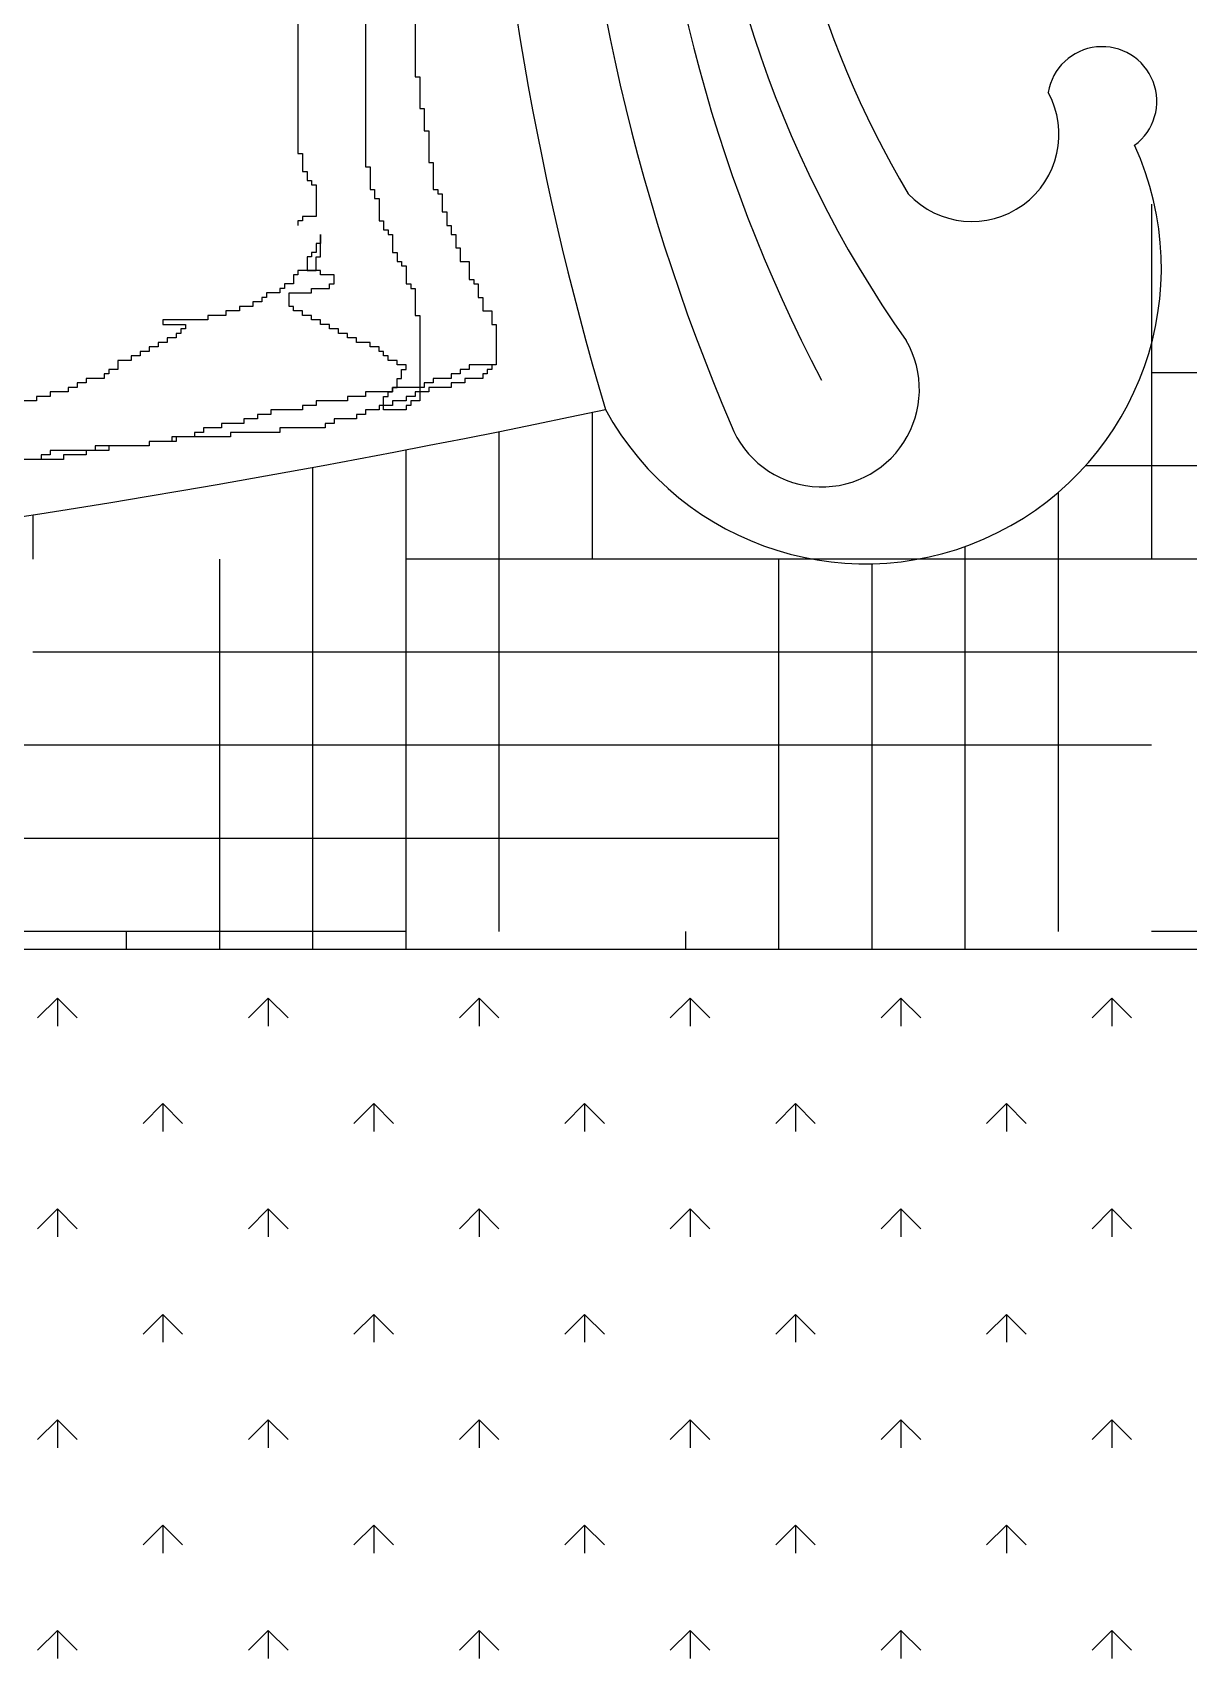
# Model space of a CAD drawing. Header units: millimetres. Extents: x -30782 to 40110, y 35885 to 73818.
# Drawn here: x 8645 to 9110, y 69807 to 70461 of the extents above; entities that cross this region are included whole.
import ezdxf

# ---------------------------------------------------------------- set-up
doc = ezdxf.new("R2010")
doc.units = ezdxf.units.MM

# ---------------------------------------------------------------- blocks, each defined once
blk = doc.blocks.new('A$C107E516A')
for p, q in [((2262.57, 2106.74, -685.71), (2262.57, 1863.92, -685.71)), ((2235.37, 1969.02, -685.71), (2235.37, 1869.36, -685.71)), ((2282.52, 1923.72, -685.71), (2282.52, 1900.16, -685.71)), ((2282.52, 1900.16, -685.71), (2284.33, 1900.16, -685.71)), ((2284.33, 1900.16, -685.71), (2284.33, 1887.48, -685.71)), ((2284.33, 1887.48, -685.71), (2286.15, 1887.48, -685.71)), ((2286.15, 1887.48, -685.71), (2286.15, 1878.42, -685.71)), ((2286.15, 1878.42, -685.71), (2287.96, 1878.42, -685.71)), ((2287.96, 1878.42, -685.71), (2287.96, 1865.73, -685.71)), ((2235.37, 1869.36, -685.71), (2237.19, 1869.36, -685.71)), ((2237.19, 1869.36, -685.71), (2237.19, 1862.11, -685.71)), ((2287.96, 1865.73, -685.71), (2289.77, 1865.73, -685.71)), ((2289.77, 1865.73, -685.71), (2289.77, 1854.86, -685.71)), ((2237.19, 1862.11, -685.71), (2239, 1862.11, -685.71)), ((2239, 1862.11, -685.71), (2239, 1858.48, -685.71)), ((2262.57, 1863.92, -685.71), (2264.39, 1863.92, -685.71)), ((2264.39, 1863.92, -685.71), (2264.39, 1854.86, -685.71)), ((2239, 1858.48, -685.71), (2240.81, 1858.48, -685.71)), ((2240.81, 1858.48, -685.71), (2240.81, 1856.67, -685.71)), ((2240.81, 1856.67, -685.71), (2242.63, 1856.67, -685.71)), ((2242.63, 1856.67, -685.71), (2242.63, 1843.99, -685.71)), ((2264.39, 1854.86, -685.71), (2266.2, 1854.86, -685.71)), ((2266.2, 1854.86, -685.71), (2266.2, 1851.23, -685.71)), ((2289.77, 1854.86, -685.71), (2291.59, 1854.86, -685.71)), ((2291.59, 1854.86, -685.71), (2291.59, 1853.05, -685.71)), ((2291.59, 1853.05, -685.71), (2293.4, 1853.05, -685.71)), ((2293.4, 1853.05, -685.71), (2293.4, 1845.8, -685.71)), ((2266.2, 1851.23, -685.71), (2268.01, 1851.23, -685.71)), ((2268.01, 1851.23, -685.71), (2268.01, 1842.17, -685.71)), ((2578.73, 1848.94, -685.71), (2578.73, 1706.06, -685.71)), ((2235.37, 1842.17, -685.71), (2235.37, 1840.36, -685.71)), ((2237.19, 1842.17, -685.71), (2235.37, 1842.17, -685.71)), ((2237.19, 1843.99, -685.71), (2237.19, 1842.17, -685.71)), ((2242.63, 1843.99, -685.71), (2237.19, 1843.99, -685.71)), ((2268.01, 1842.17, -685.71), (2269.83, 1842.17, -685.71)), ((2269.83, 1842.17, -685.71), (2269.83, 1838.55, -685.71)), ((2293.4, 1845.8, -685.71), (2295.21, 1845.8, -685.71)), ((2295.21, 1845.8, -685.71), (2295.21, 1840.36, -685.71)), ((2295.21, 1840.36, -685.71), (2297.03, 1840.36, -685.71)), ((2297.03, 1840.36, -685.71), (2297.03, 1836.74, -685.71)), ((2242.63, 1833.11, -685.71), (2242.63, 1829.49, -685.71)), ((2244.44, 1833.11, -685.71), (2242.63, 1833.11, -685.71)), ((2244.44, 1836.74, -685.71), (2244.44, 1833.11, -685.71)), ((2244.44, 1827.68, -685.71), (2244.44, 1836.74, -685.71)), ((2269.83, 1838.55, -685.71), (2271.64, 1838.55, -685.71)), ((2271.64, 1838.55, -685.71), (2271.64, 1836.74, -685.71)), ((2271.64, 1836.74, -685.71), (2273.45, 1836.74, -685.71)), ((2273.45, 1836.74, -685.71), (2273.45, 1829.49, -685.71)), ((2297.03, 1836.74, -685.71), (2298.84, 1836.74, -685.71)), ((2298.84, 1836.74, -685.71), (2298.84, 1831.3, -685.71)), ((2239, 1827.68, -685.71), (2239, 1822.24, -685.71)), ((2240.81, 1827.68, -685.71), (2239, 1827.68, -685.71)), ((2240.81, 1829.49, -685.71), (2240.81, 1827.68, -685.71)), ((2242.63, 1829.49, -685.71), (2240.81, 1829.49, -685.71)), ((2242.63, 1827.68, -685.71), (2244.44, 1827.68, -685.71)), ((2242.63, 1822.24, -685.71), (2242.63, 1827.68, -685.71)), ((2273.45, 1829.49, -685.71), (2275.27, 1829.49, -685.71)), ((2275.27, 1829.49, -685.71), (2275.27, 1825.87, -685.71)), ((2298.84, 1831.3, -685.71), (2300.65, 1831.3, -685.71)), ((2300.65, 1831.3, -685.71), (2300.65, 1825.87, -685.71)), ((2233.56, 1820.43, -685.71), (2233.56, 1816.8, -685.71)), ((2235.37, 1820.43, -685.71), (2233.56, 1820.43, -685.71)), ((2235.37, 1822.24, -685.71), (2235.37, 1820.43, -685.71)), ((2239, 1822.24, -685.71), (2235.37, 1822.24, -685.71)), ((2239, 1822.24, -685.71), (2242.63, 1822.24, -685.71)), ((2244.44, 1822.24, -685.71), (2239, 1822.24, -685.71)), ((2244.44, 1820.43, -685.71), (2244.44, 1822.24, -685.71)), ((2249.88, 1820.43, -685.71), (2244.44, 1820.43, -685.71)), ((2249.88, 1816.8, -685.71), (2249.88, 1820.43, -685.71)), ((2275.27, 1825.87, -685.71), (2277.08, 1825.87, -685.71)), ((2277.08, 1825.87, -685.71), (2277.08, 1824.05, -685.71)), ((2277.08, 1824.05, -685.71), (2278.89, 1824.05, -685.71)), ((2278.89, 1824.05, -685.71), (2278.89, 1816.8, -685.71)), ((2300.65, 1825.87, -685.71), (2304.28, 1825.87, -685.71)), ((2304.28, 1825.87, -685.71), (2304.28, 1818.62, -685.71)), ((2222.68, 1813.18, -685.71), (2222.68, 1811.37, -685.71)), ((2228.12, 1813.18, -685.71), (2222.68, 1813.18, -685.71)), ((2228.12, 1814.99, -685.71), (2228.12, 1813.18, -685.71)), ((2229.93, 1814.99, -685.71), (2228.12, 1814.99, -685.71)), ((2229.93, 1816.8, -685.71), (2229.93, 1814.99, -685.71)), ((2233.56, 1816.8, -685.71), (2229.93, 1816.8, -685.71)), ((2231.75, 1813.18, -685.71), (2240.81, 1813.18, -685.71)), ((2231.75, 1807.74, -685.71), (2231.75, 1813.18, -685.71)), ((2240.81, 1814.99, -685.71), (2248.07, 1814.99, -685.71)), ((2240.81, 1813.18, -685.71), (2240.81, 1814.99, -685.71)), ((2248.07, 1816.8, -685.71), (2249.88, 1816.8, -685.71)), ((2248.07, 1814.99, -685.71), (2248.07, 1816.8, -685.71)), ((2278.89, 1816.8, -685.71), (2280.71, 1816.8, -685.71)), ((2280.71, 1816.8, -685.71), (2280.71, 1814.99, -685.71)), ((2280.71, 1814.99, -685.71), (2282.52, 1814.99, -685.71)), ((2282.52, 1814.99, -685.71), (2282.52, 1804.12, -685.71)), ((2304.28, 1818.62, -685.71), (2306.09, 1818.62, -685.71)), ((2306.09, 1818.62, -685.71), (2306.09, 1816.8, -685.71)), ((2306.09, 1816.8, -685.71), (2307.91, 1816.8, -685.71)), ((2307.91, 1816.8, -685.71), (2307.91, 1811.37, -685.71)), ((2211.8, 1807.74, -685.71), (2211.8, 1805.93, -685.71)), ((2217.24, 1807.74, -685.71), (2211.8, 1807.74, -685.71)), ((2217.24, 1809.56, -685.71), (2217.24, 1807.74, -685.71)), ((2220.87, 1809.56, -685.71), (2217.24, 1809.56, -685.71)), ((2220.87, 1811.37, -685.71), (2220.87, 1809.56, -685.71)), ((2222.68, 1811.37, -685.71), (2220.87, 1811.37, -685.71)), ((2233.56, 1807.74, -685.71), (2231.75, 1807.74, -685.71)), ((2233.56, 1805.93, -685.71), (2233.56, 1807.74, -685.71)), ((2307.91, 1811.37, -685.71), (2309.72, 1811.37, -685.71)), ((2309.72, 1811.37, -685.71), (2309.72, 1805.93, -685.71)), ((2199.11, 1802.31, -685.71), (2180.97, 1802.31, -685.71)), ((2180.97, 1802.31, -685.71), (2180.97, 1800.5, -685.71)), ((2180.97, 1800.5, -685.71), (2190.04, 1800.5, -685.71)), ((2190.04, 1800.5, -685.71), (2190.04, 1798.68, -685.71)), ((2206.36, 1804.12, -685.71), (2199.11, 1804.12, -685.71)), ((2199.11, 1804.12, -685.71), (2199.11, 1802.31, -685.71)), ((2206.36, 1805.93, -685.71), (2206.36, 1804.12, -685.71)), ((2211.8, 1805.93, -685.71), (2206.36, 1805.93, -685.71)), ((2237.19, 1805.93, -685.71), (2233.56, 1805.93, -685.71)), ((2237.19, 1804.12, -685.71), (2237.19, 1805.93, -685.71)), ((2240.81, 1804.12, -685.71), (2237.19, 1804.12, -685.71)), ((2240.81, 1802.31, -685.71), (2240.81, 1804.12, -685.71)), ((2244.44, 1802.31, -685.71), (2240.81, 1802.31, -685.71)), ((2244.44, 1800.5, -685.71), (2244.44, 1802.31, -685.71)), ((2248.07, 1800.5, -685.71), (2244.44, 1800.5, -685.71)), ((2248.07, 1798.68, -685.71), (2248.07, 1800.5, -685.71)), ((2282.52, 1804.12, -685.71), (2284.33, 1804.12, -685.71)), ((2284.33, 1804.12, -685.71), (2284.33, 1769.69, -685.71)), ((2309.72, 1805.93, -685.71), (2313.35, 1805.93, -685.71)), ((2313.35, 1805.93, -685.71), (2313.35, 1800.5, -685.71)), ((2313.35, 1800.5, -685.71), (2315.16, 1800.5, -685.71)), ((2315.16, 1800.5, -685.71), (2315.16, 1784.19, -685.71)), ((2182.79, 1795.06, -685.71), (2182.79, 1793.25, -685.71)), ((2186.41, 1795.06, -685.71), (2182.79, 1795.06, -685.71)), ((2186.41, 1796.87, -685.71), (2186.41, 1795.06, -685.71)), ((2188.23, 1796.87, -685.71), (2186.41, 1796.87, -685.71)), ((2188.23, 1798.68, -685.71), (2188.23, 1796.87, -685.71)), ((2190.04, 1798.68, -685.71), (2188.23, 1798.68, -685.71)), ((2251.69, 1798.68, -685.71), (2248.07, 1798.68, -685.71)), ((2251.69, 1796.87, -685.71), (2251.69, 1798.68, -685.71)), ((2255.32, 1796.87, -685.71), (2251.69, 1796.87, -685.71)), ((2255.32, 1795.06, -685.71), (2255.32, 1796.87, -685.71)), ((2258.95, 1795.06, -685.71), (2255.32, 1795.06, -685.71)), ((2258.95, 1793.25, -685.71), (2258.95, 1795.06, -685.71)), ((2168.28, 1787.81, -685.71), (2168.28, 1786, -685.71)), ((2171.91, 1787.81, -685.71), (2168.28, 1787.81, -685.71)), ((2171.91, 1789.62, -685.71), (2171.91, 1787.81, -685.71)), ((2175.53, 1789.62, -685.71), (2171.91, 1789.62, -685.71)), ((2175.53, 1791.44, -685.71), (2175.53, 1789.62, -685.71)), ((2179.16, 1791.44, -685.71), (2175.53, 1791.44, -685.71)), ((2179.16, 1793.25, -685.71), (2179.16, 1791.44, -685.71)), ((2182.79, 1793.25, -685.71), (2179.16, 1793.25, -685.71)), ((2264.39, 1793.25, -685.71), (2258.95, 1793.25, -685.71)), ((2264.39, 1791.44, -685.71), (2264.39, 1793.25, -685.71)), ((2268.01, 1791.44, -685.71), (2264.39, 1791.44, -685.71)), ((2268.01, 1789.62, -685.71), (2268.01, 1791.44, -685.71)), ((2269.83, 1789.62, -685.71), (2268.01, 1789.62, -685.71)), ((2269.83, 1787.81, -685.71), (2269.83, 1789.62, -685.71)), ((2271.64, 1787.81, -685.71), (2269.83, 1787.81, -685.71)), ((2271.64, 1786, -685.71), (2271.64, 1787.81, -685.71)), ((2157.4, 1780.56, -685.71), (2157.4, 1778.75, -685.71)), ((2159.21, 1780.56, -685.71), (2157.4, 1780.56, -685.71)), ((2159.21, 1782.37, -685.71), (2159.21, 1780.56, -685.71)), ((2162.84, 1782.37, -685.71), (2159.21, 1782.37, -685.71)), ((2162.84, 1786, -685.71), (2162.84, 1782.37, -685.71)), ((2168.28, 1786, -685.71), (2162.84, 1786, -685.71)), ((2275.27, 1786, -685.71), (2271.64, 1786, -685.71)), ((2275.27, 1784.19, -685.71), (2275.27, 1786, -685.71)), ((2278.89, 1784.19, -685.71), (2275.27, 1784.19, -685.71)), ((2277.08, 1782.37, -685.71), (2278.89, 1782.37, -685.71)), ((2277.08, 1778.75, -685.71), (2277.08, 1782.37, -685.71)), ((2278.89, 1782.37, -685.71), (2278.89, 1784.19, -685.71)), ((2297.03, 1780.56, -685.71), (2297.03, 1778.75, -685.71)), ((2300.65, 1780.56, -685.71), (2297.03, 1780.56, -685.71)), ((2300.65, 1782.37, -685.71), (2300.65, 1780.56, -685.71)), ((2304.28, 1782.37, -685.71), (2300.65, 1782.37, -685.71)), ((2304.28, 1784.19, -685.71), (2304.28, 1782.37, -685.71)), ((2315.16, 1784.19, -685.71), (2304.28, 1784.19, -685.71)), ((2309.72, 1780.56, -685.71), (2309.72, 1778.75, -685.71)), ((2311.53, 1780.56, -685.71), (2309.72, 1780.56, -685.71)), ((2311.53, 1782.37, -685.71), (2311.53, 1780.56, -685.71)), ((2313.35, 1782.37, -685.71), (2311.53, 1782.37, -685.71)), ((2313.35, 1784.19, -685.71), (2313.35, 1782.37, -685.71)), ((2315.16, 1784.19, -685.71), (2313.35, 1784.19, -685.71)), ((2973.94, 1781.06, -685.71), (2578.73, 1781.06, -685.71)), ((2142.89, 1775.13, -685.71), (2142.89, 1773.31, -685.71)), ((2146.52, 1775.13, -685.71), (2142.89, 1775.13, -685.71)), ((2146.52, 1776.94, -685.71), (2146.52, 1775.13, -685.71)), ((2150.15, 1776.94, -685.71), (2146.52, 1776.94, -685.71)), ((2150.15, 1778.75, -685.71), (2150.15, 1776.94, -685.71)), ((2157.4, 1778.75, -685.71), (2150.15, 1778.75, -685.71)), ((2273.45, 1775.13, -685.71), (2275.27, 1775.13, -685.71)), ((2273.45, 1773.31, -685.71), (2273.45, 1775.13, -685.71)), ((2273.45, 1775.13, -685.71), (2273.45, 1773.31, -685.71)), ((2286.15, 1775.13, -685.71), (2273.45, 1775.13, -685.71)), ((2275.27, 1778.75, -685.71), (2277.08, 1778.75, -685.71)), ((2275.27, 1775.13, -685.71), (2275.27, 1778.75, -685.71)), ((2286.15, 1776.94, -685.71), (2286.15, 1775.13, -685.71)), ((2289.77, 1776.94, -685.71), (2286.15, 1776.94, -685.71)), ((2287.96, 1775.13, -685.71), (2287.96, 1773.31, -685.71)), ((2297.03, 1775.13, -685.71), (2287.96, 1775.13, -685.71)), ((2289.77, 1778.75, -685.71), (2289.77, 1776.94, -685.71)), ((2297.03, 1778.75, -685.71), (2289.77, 1778.75, -685.71)), ((2297.03, 1776.94, -685.71), (2297.03, 1775.13, -685.71)), ((2302.47, 1776.94, -685.71), (2297.03, 1776.94, -685.71)), ((2302.47, 1778.75, -685.71), (2302.47, 1776.94, -685.71)), ((2309.72, 1778.75, -685.71), (2302.47, 1778.75, -685.71)), ((2130.2, 1769.69, -685.71), (2122.95, 1769.69, -685.71)), ((2130.2, 1771.5, -685.71), (2130.2, 1769.69, -685.71)), ((2135.64, 1771.5, -685.71), (2130.2, 1771.5, -685.71)), ((2135.64, 1773.31, -685.71), (2135.64, 1771.5, -685.71)), ((2142.89, 1773.31, -685.71), (2135.64, 1773.31, -685.71)), ((2237.19, 1767.88, -685.71), (2237.19, 1766.07, -685.71)), ((2242.63, 1767.88, -685.71), (2237.19, 1767.88, -685.71)), ((2242.63, 1769.69, -685.71), (2242.63, 1767.88, -685.71)), ((2255.32, 1769.69, -685.71), (2242.63, 1769.69, -685.71)), ((2255.32, 1771.5, -685.71), (2255.32, 1769.69, -685.71)), ((2262.57, 1771.5, -685.71), (2255.32, 1771.5, -685.71)), ((2262.57, 1773.31, -685.71), (2262.57, 1771.5, -685.71)), ((2273.45, 1773.31, -685.71), (2262.57, 1773.31, -685.71)), ((2268.01, 1767.88, -685.71), (2268.01, 1766.07, -685.71)), ((2273.45, 1767.88, -685.71), (2268.01, 1767.88, -685.71)), ((2269.83, 1771.5, -685.71), (2271.64, 1771.5, -685.71)), ((2269.83, 1766.07, -685.71), (2269.83, 1771.5, -685.71)), ((2271.64, 1773.31, -685.71), (2273.45, 1773.31, -685.71)), ((2271.64, 1771.5, -685.71), (2271.64, 1773.31, -685.71)), ((2273.45, 1769.69, -685.71), (2273.45, 1767.88, -685.71)), ((2278.89, 1769.69, -685.71), (2273.45, 1769.69, -685.71)), ((2278.89, 1771.5, -685.71), (2278.89, 1769.69, -685.71)), ((2282.52, 1771.5, -685.71), (2278.89, 1771.5, -685.71)), ((2278.89, 1767.88, -685.71), (2278.89, 1766.07, -685.71)), ((2280.71, 1767.88, -685.71), (2278.89, 1767.88, -685.71)), ((2280.71, 1769.69, -685.71), (2280.71, 1767.88, -685.71)), ((2284.33, 1769.69, -685.71), (2280.71, 1769.69, -685.71)), ((2282.52, 1773.31, -685.71), (2282.52, 1771.5, -685.71)), ((2287.96, 1773.31, -685.71), (2282.52, 1773.31, -685.71)), ((2213.61, 1762.44, -685.71), (2213.61, 1760.63, -685.71)), ((2219.05, 1762.44, -685.71), (2213.61, 1762.44, -685.71)), ((2219.05, 1764.25, -685.71), (2219.05, 1762.44, -685.71)), ((2224.49, 1764.25, -685.71), (2219.05, 1764.25, -685.71)), ((2224.49, 1766.07, -685.71), (2224.49, 1764.25, -685.71)), ((2237.19, 1766.07, -685.71), (2224.49, 1766.07, -685.71)), ((2249.88, 1762.44, -685.71), (2249.88, 1760.63, -685.71)), ((2258.95, 1762.44, -685.71), (2249.88, 1762.44, -685.71)), ((2258.95, 1764.25, -685.71), (2258.95, 1762.44, -685.71)), ((2262.57, 1764.25, -685.71), (2258.95, 1764.25, -685.71)), ((2262.57, 1766.07, -685.71), (2262.57, 1764.25, -685.71)), ((2268.01, 1766.07, -685.71), (2262.57, 1766.07, -685.71)), ((2278.89, 1766.07, -685.71), (2269.83, 1766.07, -685.71)), ((2353.73, 1765.1, -685.71), (2353.73, 1706.06, -685.71)), ((2184.6, 1755.19, -685.71), (2184.6, 1753.38, -685.71)), ((2193.67, 1755.19, -685.71), (2184.6, 1755.19, -685.71)), ((2208.17, 1755.19, -685.71), (2186.41, 1755.19, -685.71)), ((2186.41, 1755.19, -685.71), (2186.41, 1753.38, -685.71)), ((2193.67, 1757.01, -685.71), (2193.67, 1755.19, -685.71)), ((2197.29, 1757.01, -685.71), (2193.67, 1757.01, -685.71)), ((2197.29, 1758.82, -685.71), (2197.29, 1757.01, -685.71)), ((2204.55, 1758.82, -685.71), (2197.29, 1758.82, -685.71)), ((2213.61, 1760.63, -685.71), (2204.55, 1760.63, -685.71)), ((2204.55, 1760.63, -685.71), (2204.55, 1758.82, -685.71)), ((2208.17, 1757.01, -685.71), (2208.17, 1755.19, -685.71)), ((2228.12, 1757.01, -685.71), (2208.17, 1757.01, -685.71)), ((2228.12, 1758.82, -685.71), (2228.12, 1757.01, -685.71)), ((2246.25, 1758.82, -685.71), (2228.12, 1758.82, -685.71)), ((2246.25, 1760.63, -685.71), (2246.25, 1758.82, -685.71)), ((2249.88, 1760.63, -685.71), (2246.25, 1760.63, -685.71)), ((2316.23, 1757.39, -685.71), (2316.23, 1556.06, -685.71)), ((2132.01, 1747.94, -685.71), (2132.01, 1746.13, -685.71)), ((2135.64, 1747.94, -685.71), (2132.01, 1747.94, -685.71)), ((2135.64, 1749.76, -685.71), (2135.64, 1747.94, -685.71)), ((2153.77, 1749.76, -685.71), (2135.64, 1749.76, -685.71)), ((2141.08, 1747.94, -685.71), (2141.08, 1746.13, -685.71)), ((2150.15, 1747.94, -685.71), (2141.08, 1747.94, -685.71)), ((2150.15, 1749.76, -685.71), (2150.15, 1747.94, -685.71)), ((2159.21, 1749.76, -685.71), (2150.15, 1749.76, -685.71)), ((2153.77, 1751.57, -685.71), (2153.77, 1749.76, -685.71)), ((2175.53, 1751.57, -685.71), (2153.77, 1751.57, -685.71)), ((2159.21, 1751.57, -685.71), (2159.21, 1749.76, -685.71)), ((2175.53, 1751.57, -685.71), (2159.21, 1751.57, -685.71)), ((2175.53, 1753.38, -685.71), (2175.53, 1751.57, -685.71)), ((2186.41, 1753.38, -685.71), (2175.53, 1753.38, -685.71)), ((2175.53, 1753.38, -685.71), (2175.53, 1751.57, -685.71)), ((2184.6, 1753.38, -685.71), (2175.53, 1753.38, -685.71)), ((2278.73, 1750.02, -685.71), (2278.73, 1548.94, -685.71)), ((2132.01, 1746.13, -685.71), (2122.95, 1746.13, -685.71)), ((2141.08, 1746.13, -685.71), (2128.39, 1746.13, -685.71)), ((2241.23, 1742.98, -685.71), (2241.23, 1548.94, -685.71)), ((2973.94, 1743.56, -685.71), (2552.16, 1743.56, -685.71)), ((2541.23, 1732.88, -685.71), (2541.23, 1556.06, -685.71)), ((2128.73, 1723.86, -685.71), (2128.73, 1706.06, -685.71)), ((2503.73, 1711.09, -685.71), (2503.73, 1548.94, -685.71)), ((2203.73, 1706.06, -685.71), (2203.73, 1548.94, -685.71)), ((2878.73, 1706.06, -685.71), (2278.73, 1706.06, -685.71)), ((2428.73, 1706.06, -685.71), (2428.73, 1548.94, -685.71)), ((2466.23, 1704.17, -685.71), (2466.23, 1548.94, -685.71)), ((2728.73, 1668.56, -685.71), (2128.73, 1668.56, -685.71)), ((2578.73, 1631.06, -685.71), (1978.73, 1631.06, -685.71)), ((2428.73, 1593.56, -685.71), (1828.73, 1593.56, -685.71)), ((2278.73, 1556.06, -685.71), (1678.73, 1556.06, -685.71)), ((2166.23, 1556.06, -685.71), (2166.23, 1548.94, -685.71)), ((2391.23, 1556.06, -685.71), (2391.23, 1548.94, -685.71)), ((2973.94, 1556.06, -685.71), (2578.73, 1556.06, -685.71)), ((300, 1548.94, -685.71), (2673.94, 1548.94, -685.71)), ((2138.55, 1529.26, -685.71), (2130.6, 1521.31, -685.71)), ((2138.55, 1529.26, -685.71), (2138.55, 1518.01, -685.71)), ((2138.55, 1529.26, -685.71), (2146.51, 1521.31, -685.71)), ((2223.4, 1529.26, -685.71), (2215.45, 1521.31, -685.71)), ((2223.4, 1529.26, -685.71), (2223.4, 1518.01, -685.71)), ((2223.4, 1529.26, -685.71), (2231.36, 1521.31, -685.71)), ((2308.26, 1529.26, -685.71), (2300.3, 1521.31, -685.71)), ((2308.26, 1529.26, -685.71), (2308.26, 1518.01, -685.71)), ((2308.26, 1529.26, -685.71), (2316.21, 1521.31, -685.71)), ((2393.11, 1529.26, -685.71), (2385.15, 1521.31, -685.71)), ((2393.11, 1529.26, -685.71), (2393.11, 1518.01, -685.71)), ((2393.11, 1529.26, -685.71), (2401.06, 1521.31, -685.71)), ((2477.96, 1529.26, -685.71), (2470.01, 1521.31, -685.71)), ((2477.96, 1529.26, -685.71), (2477.96, 1518.01, -685.71)), ((2477.96, 1529.26, -685.71), (2485.92, 1521.31, -685.71)), ((2562.82, 1529.26, -685.71), (2554.86, 1521.31, -685.71)), ((2562.82, 1529.26, -685.71), (2562.82, 1518.01, -685.71)), ((2562.82, 1529.26, -685.71), (2570.77, 1521.31, -685.71)), ((2180.98, 1486.84, -685.71), (2173.02, 1478.88, -685.71)), ((2180.98, 1486.84, -685.71), (2180.98, 1475.59, -685.71)), ((2180.98, 1486.84, -685.71), (2188.93, 1478.88, -685.71)), ((2265.83, 1486.84, -685.71), (2257.88, 1478.88, -685.71)), ((2265.83, 1486.84, -685.71), (2265.83, 1475.59, -685.71)), ((2265.83, 1486.84, -685.71), (2273.79, 1478.88, -685.71)), ((2350.68, 1486.84, -685.71), (2342.73, 1478.88, -685.71)), ((2350.68, 1486.84, -685.71), (2350.68, 1475.59, -685.71)), ((2350.68, 1486.84, -685.71), (2358.64, 1478.88, -685.71)), ((2435.54, 1486.84, -685.71), (2427.58, 1478.88, -685.71)), ((2435.54, 1486.84, -685.71), (2435.54, 1475.59, -685.71)), ((2435.54, 1486.84, -685.71), (2443.49, 1478.88, -685.71)), ((2520.39, 1486.84, -685.71), (2512.43, 1478.88, -685.71)), ((2520.39, 1486.84, -685.71), (2520.39, 1475.59, -685.71)), ((2520.39, 1486.84, -685.71), (2528.34, 1478.88, -685.71)), ((2138.55, 1444.41, -685.71), (2130.6, 1436.46, -685.71)), ((2138.55, 1444.41, -685.71), (2138.55, 1433.16, -685.71)), ((2138.55, 1444.41, -685.71), (2146.51, 1436.46, -685.71)), ((2223.4, 1444.41, -685.71), (2215.45, 1436.46, -685.71)), ((2223.4, 1444.41, -685.71), (2223.4, 1433.16, -685.71)), ((2223.4, 1444.41, -685.71), (2231.36, 1436.46, -685.71)), ((2308.26, 1444.41, -685.71), (2300.3, 1436.46, -685.71)), ((2308.26, 1444.41, -685.71), (2308.26, 1433.16, -685.71)), ((2308.26, 1444.41, -685.71), (2316.21, 1436.46, -685.71)), ((2393.11, 1444.41, -685.71), (2385.15, 1436.46, -685.71)), ((2393.11, 1444.41, -685.71), (2393.11, 1433.16, -685.71)), ((2393.11, 1444.41, -685.71), (2401.06, 1436.46, -685.71)), ((2477.96, 1444.41, -685.71), (2470.01, 1436.46, -685.71)), ((2477.96, 1444.41, -685.71), (2477.96, 1433.16, -685.71)), ((2477.96, 1444.41, -685.71), (2485.92, 1436.46, -685.71)), ((2562.82, 1444.41, -685.71), (2554.86, 1436.46, -685.71)), ((2562.82, 1444.41, -685.71), (2562.82, 1433.16, -685.71)), ((2562.82, 1444.41, -685.71), (2570.77, 1436.46, -685.71)), ((2180.98, 1401.98, -685.71), (2173.02, 1394.03, -685.71)), ((2180.98, 1401.98, -685.71), (2180.98, 1390.73, -685.71)), ((2180.98, 1401.98, -685.71), (2188.93, 1394.03, -685.71)), ((2265.83, 1401.98, -685.71), (2257.88, 1394.03, -685.71)), ((2265.83, 1401.98, -685.71), (2265.83, 1390.73, -685.71)), ((2265.83, 1401.98, -685.71), (2273.79, 1394.03, -685.71)), ((2350.68, 1401.98, -685.71), (2342.73, 1394.03, -685.71)), ((2350.68, 1401.98, -685.71), (2350.68, 1390.73, -685.71)), ((2350.68, 1401.98, -685.71), (2358.64, 1394.03, -685.71)), ((2435.54, 1401.98, -685.71), (2427.58, 1394.03, -685.71)), ((2435.54, 1401.98, -685.71), (2435.54, 1390.73, -685.71)), ((2435.54, 1401.98, -685.71), (2443.49, 1394.03, -685.71)), ((2520.39, 1401.98, -685.71), (2512.43, 1394.03, -685.71)), ((2520.39, 1401.98, -685.71), (2520.39, 1390.73, -685.71)), ((2520.39, 1401.98, -685.71), (2528.34, 1394.03, -685.71)), ((2138.55, 1359.56, -685.71), (2130.6, 1351.6, -685.71)), ((2138.55, 1359.56, -685.71), (2138.55, 1348.31, -685.71)), ((2138.55, 1359.56, -685.71), (2146.51, 1351.6, -685.71)), ((2223.4, 1359.56, -685.71), (2215.45, 1351.6, -685.71)), ((2223.4, 1359.56, -685.71), (2223.4, 1348.31, -685.71)), ((2223.4, 1359.56, -685.71), (2231.36, 1351.6, -685.71)), ((2308.26, 1359.56, -685.71), (2300.3, 1351.6, -685.71)), ((2308.26, 1359.56, -685.71), (2308.26, 1348.31, -685.71)), ((2308.26, 1359.56, -685.71), (2316.21, 1351.6, -685.71)), ((2393.11, 1359.56, -685.71), (2385.15, 1351.6, -685.71)), ((2393.11, 1359.56, -685.71), (2393.11, 1348.31, -685.71)), ((2393.11, 1359.56, -685.71), (2401.06, 1351.6, -685.71)), ((2477.96, 1359.56, -685.71), (2470.01, 1351.6, -685.71)), ((2477.96, 1359.56, -685.71), (2477.96, 1348.31, -685.71)), ((2477.96, 1359.56, -685.71), (2485.92, 1351.6, -685.71)), ((2562.82, 1359.56, -685.71), (2554.86, 1351.6, -685.71)), ((2562.82, 1359.56, -685.71), (2562.82, 1348.31, -685.71)), ((2562.82, 1359.56, -685.71), (2570.77, 1351.6, -685.71)), ((2180.98, 1317.13, -685.71), (2173.02, 1309.18, -685.71)), ((2180.98, 1317.13, -685.71), (2180.98, 1305.88, -685.71)), ((2180.98, 1317.13, -685.71), (2188.93, 1309.18, -685.71)), ((2265.83, 1317.13, -685.71), (2257.88, 1309.18, -685.71)), ((2265.83, 1317.13, -685.71), (2265.83, 1305.88, -685.71)), ((2265.83, 1317.13, -685.71), (2273.79, 1309.18, -685.71)), ((2350.68, 1317.13, -685.71), (2342.73, 1309.18, -685.71)), ((2350.68, 1317.13, -685.71), (2350.68, 1305.88, -685.71)), ((2350.68, 1317.13, -685.71), (2358.64, 1309.18, -685.71)), ((2435.54, 1317.13, -685.71), (2427.58, 1309.18, -685.71)), ((2435.54, 1317.13, -685.71), (2435.54, 1305.88, -685.71)), ((2435.54, 1317.13, -685.71), (2443.49, 1309.18, -685.71)), ((2520.39, 1317.13, -685.71), (2512.43, 1309.18, -685.71)), ((2520.39, 1317.13, -685.71), (2520.39, 1305.88, -685.71)), ((2520.39, 1317.13, -685.71), (2528.34, 1309.18, -685.71)), ((2138.55, 1274.7, -685.71), (2130.6, 1266.75, -685.71)), ((2138.55, 1274.7, -685.71), (2146.51, 1266.75, -685.71)), ((2138.55, 1274.7, -685.71), (2138.55, 1263.45, -685.71)), ((2223.4, 1274.7, -685.71), (2215.45, 1266.75, -685.71)), ((2223.4, 1274.7, -685.71), (2231.36, 1266.75, -685.71)), ((2223.4, 1274.7, -685.71), (2223.4, 1263.45, -685.71)), ((2308.26, 1274.7, -685.71), (2300.3, 1266.75, -685.71)), ((2308.26, 1274.7, -685.71), (2316.21, 1266.75, -685.71)), ((2308.26, 1274.7, -685.71), (2308.26, 1263.45, -685.71)), ((2393.11, 1274.7, -685.71), (2385.15, 1266.75, -685.71)), ((2393.11, 1274.7, -685.71), (2401.06, 1266.75, -685.71)), ((2393.11, 1274.7, -685.71), (2393.11, 1263.45, -685.71)), ((2477.96, 1274.7, -685.71), (2470.01, 1266.75, -685.71)), ((2477.96, 1274.7, -685.71), (2485.92, 1266.75, -685.71)), ((2477.96, 1274.7, -685.71), (2477.96, 1263.45, -685.71)), ((2562.82, 1274.7, -685.71), (2554.86, 1266.75, -685.71)), ((2562.82, 1274.7, -685.71), (2570.77, 1266.75, -685.71)), ((2562.82, 1274.7, -685.71), (2562.82, 1263.45, -685.71))]:
    blk.add_line(p, q)
for centre, radius, start, end in [((3504.04, 2108.84, -685.71), 1195.09, 167.40783, 196.65903), ((3156.18, 2078.77, -685.71), 811.79, 159.92205, 203.12926), ((2991, 2064.38, -685.71), 615.61, 154.65308, 207.71578), ((2851.32, 2056.27, -685.71), 454.52, 146.79258, 215.24578), ((2822.71, 2055.89, -685.71), 397.44, 147.89336, 210.69106), ((2558.92, 1890.3, -685.71), 22.01, 306.46388, 170.51245), ((2506.52, 1877, -685.71), 35.05, 223.13871, 28.87929), ((2463.66, 1823.21, -685.71), 119.07, 208.58963, 24.50955), ((2446.14, 1774.34, -685.71), 39.25, 201.59249, 30.01924), ((1442.2, 6103.5, -685.71), 4433.13, 258.06327, 281.93673)]:
    blk.add_arc(centre, radius, start, end)

msp = doc.modelspace()

# ---------------------------------------------------------------- block references
msp.add_blockref('A$C107E516A', (6516.12, 68543.37))

doc.saveas('drawing.dxf')
